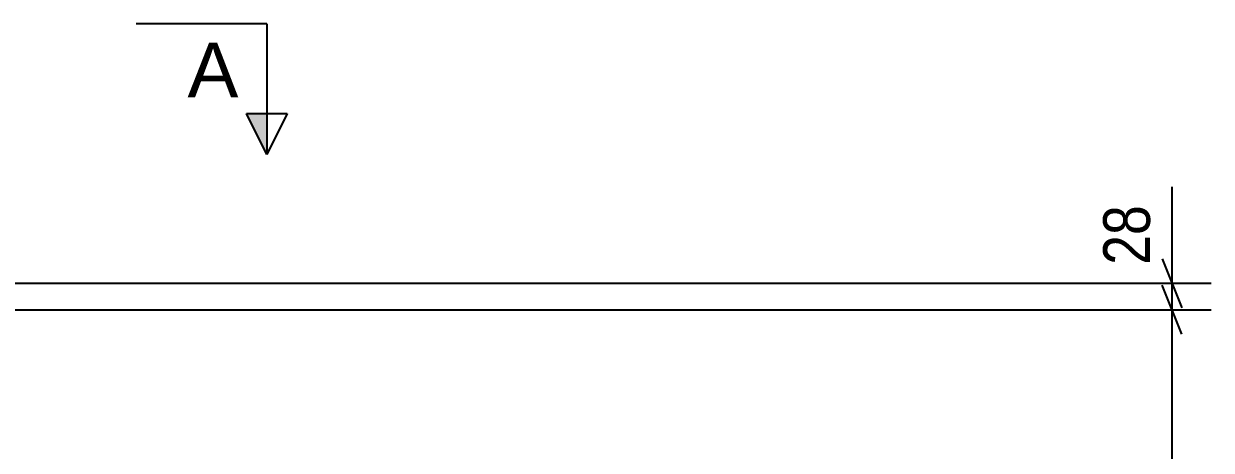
# Model space of a CAD drawing. Header units: millimetres. Extents: x 0 to 594, y 0 to 420.
# Drawn here: x 175.1 to 247.8, y 251.6 to 277.7 of the extents above; entities that cross this region are included whole.
import ezdxf

# ---------------------------------------------------------------- set-up
doc = ezdxf.new("R2010")
doc.units = ezdxf.units.MM
doc.styles.add('Arial', font='ARIAL.TTF', dxfattribs={"height": 0.2})
doc.styles.add('Arial Narrow', font='ARIALN.TTF', dxfattribs={"height": 0.2})

# ---------------------------------------------------------------- blocks, each defined once
blk = doc.blocks.new('StraightDimension-283049540-17758 - 6799')
at = {"color": 7, "linetype": 'Continuous'}
for p, q in [((245.399, 261.81), (245.399, 267.716)), ((245.399, 261.81), (245.399, 267.716)), ((244.799, 263.31), (245.999, 260.31)), ((170.483, 261.81), (247.799, 261.81)), ((245.399, 260.183), (245.399, 261.81)), ((245.999, 258.683), (244.799, 261.683)), ((171.076, 260.183), (247.799, 260.183))]:
    blk.add_line(p, q, dxfattribs=at)
at = {"color": 0}
blk.add_wipeout([(244.649, 267.191), (240.449, 267.191), (240.449, 262.335), (244.649, 262.335)], dxfattribs=at)
at = {"color": 3, "style": 'Arial Narrow'}
blk.add_text('28', height=2.8633, rotation=90.00021, dxfattribs=at).set_placement((244.049, 262.935))
blk = doc.blocks.new('StraightDimension-283049540-17759 - 6799')
at = {"color": 7, "linetype": 'Continuous'}
for p, q in [((245.999, 258.683), (244.799, 261.683)), ((171.076, 260.183), (247.799, 260.183)), ((245.399, 83.545), (245.399, 260.183))]:
    blk.add_line(p, q, dxfattribs=at)
blk = doc.blocks.new('SectionMark-283049540-12654 - 6799')
at = {"linetype": 'Continuous'}
for points in [[(20.312, 272.192), (21.562, 272.192), (20.312, 269.692)], [(188.737, 272.192), (189.987, 272.192), (189.987, 269.692)]]:
    blk.add_hatch(color=6, dxfattribs=at).paths.add_polyline_path(points)
at = {"color": 6, "linetype": 'Continuous'}
for p, q in [((20.312, 277.692), (28.312, 277.692)), ((20.312, 277.692), (20.312, 269.692)), ((189.987, 277.692), (181.987, 277.692)), ((189.987, 277.692), (189.987, 269.692)), ((20.312, 269.692), (19.062, 272.192)), ((21.562, 272.192), (19.062, 272.192)), ((20.312, 269.692), (21.562, 272.192)), ((188.737, 272.192), (191.237, 272.192)), ((189.987, 269.692), (188.737, 272.192)), ((191.237, 272.192), (189.987, 269.692))]:
    blk.add_line(p, q, dxfattribs=at)
at = {"color": 0, "linetype": 'Continuous'}
for points in [[(25.172, 273.192), (25.172, 276.692), (22.062, 276.692), (22.062, 273.192)], [(188.237, 273.192), (188.237, 276.692), (185.127, 276.692), (185.127, 273.192)]]:
    blk.add_wipeout(points, dxfattribs=at)
at = {"color": 3, "linetype": 'Continuous', "style": 'Arial'}
for p in [(22.062, 273.192), (185.127, 273.192)]:
    blk.add_text('A', height=3.343, dxfattribs=at).set_placement(p)

msp = doc.modelspace()

# ---------------------------------------------------------------- block references
for name in ['SectionMark-283049540-12654 - 6799', 'StraightDimension-283049540-17758 - 6799']:
    msp.add_blockref(name, (0, 0))

# ---------------------------------------------------------------- next in the draw order: block references
msp.add_blockref('StraightDimension-283049540-17759 - 6799', (0, 0))

doc.saveas('drawing.dxf')
